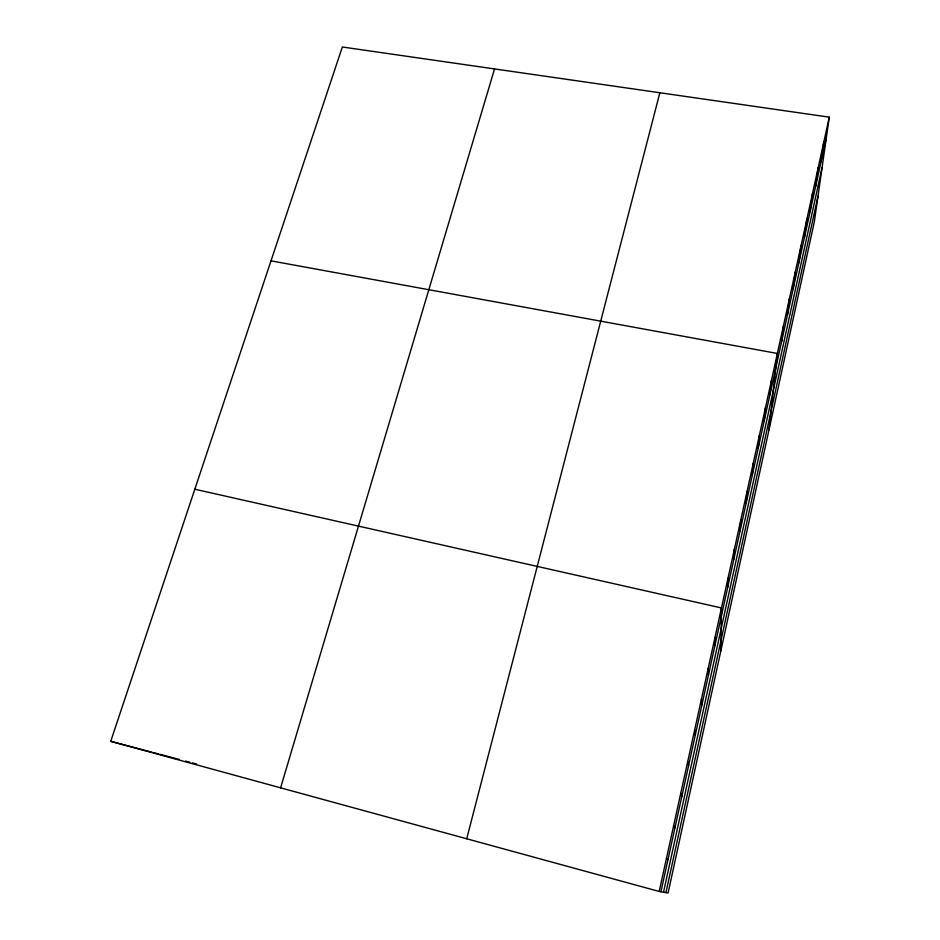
<?xml version="1.0" encoding="UTF-8"?>
<svg xmlns="http://www.w3.org/2000/svg" width="940" height="940" viewBox="0 0 940 940"><rect width="100%" height="100%" fill="white"/><g stroke="black" fill="none" stroke-linecap="round" stroke-linejoin="round"><path stroke-width="1.41" d="M720.851 650.856L721.462 607.945L194.827 489.223M727.666 587.465L727.971 578.323M733.917 558.959L734.399 549.054M740.097 530.783L740.755 520.126M746.207 502.923L747.03 491.538M752.247 475.393L753.245 463.279M758.216 448.157L759.379 435.349M764.126 421.226L765.442 407.737M769.966 394.6L771.434 380.441M768.967 430.038L777.368 353.464L271.002 260.85M781.622 341.443L783.396 325.98M787.438 314.923L789.365 298.826M793.195 288.697L795.264 271.977M798.883 262.765L801.091 245.434M804.511 237.115L806.861 219.196M810.068 211.758L812.559 193.252M815.568 186.672L818.2 167.602M821.008 161.856L823.769 142.234M829.28 117.159L814.298 221.993L668.082 893L659.187 891.461L110.72 741.331L342.348 47L829.28 117.159L659.187 891.461M660.926 891.766L826.401 137.322M663.511 892.213L822.089 167.496M665.931 892.624L817.988 196.201M466.71 838.774L659.857 92.743M280.59 787.837L494.534 68.925M110.72 741.331L152.139 752.27M153.479 752.623L158.837 754.033M160.176 754.385L179.176 759.403M185.556 761.095L189.751 762.199M192.477 762.916L196.554 763.997M666.448 858.373L667.964 859.665M673.627 825.708L674.92 827.952M680.713 793.431L681.794 796.615M687.716 761.565L688.585 765.665M694.636 730.086L695.295 735.08M701.463 698.996L701.922 704.859M708.208 668.281L708.466 674.991M714.882 637.931L714.941 645.475"/></g></svg>
